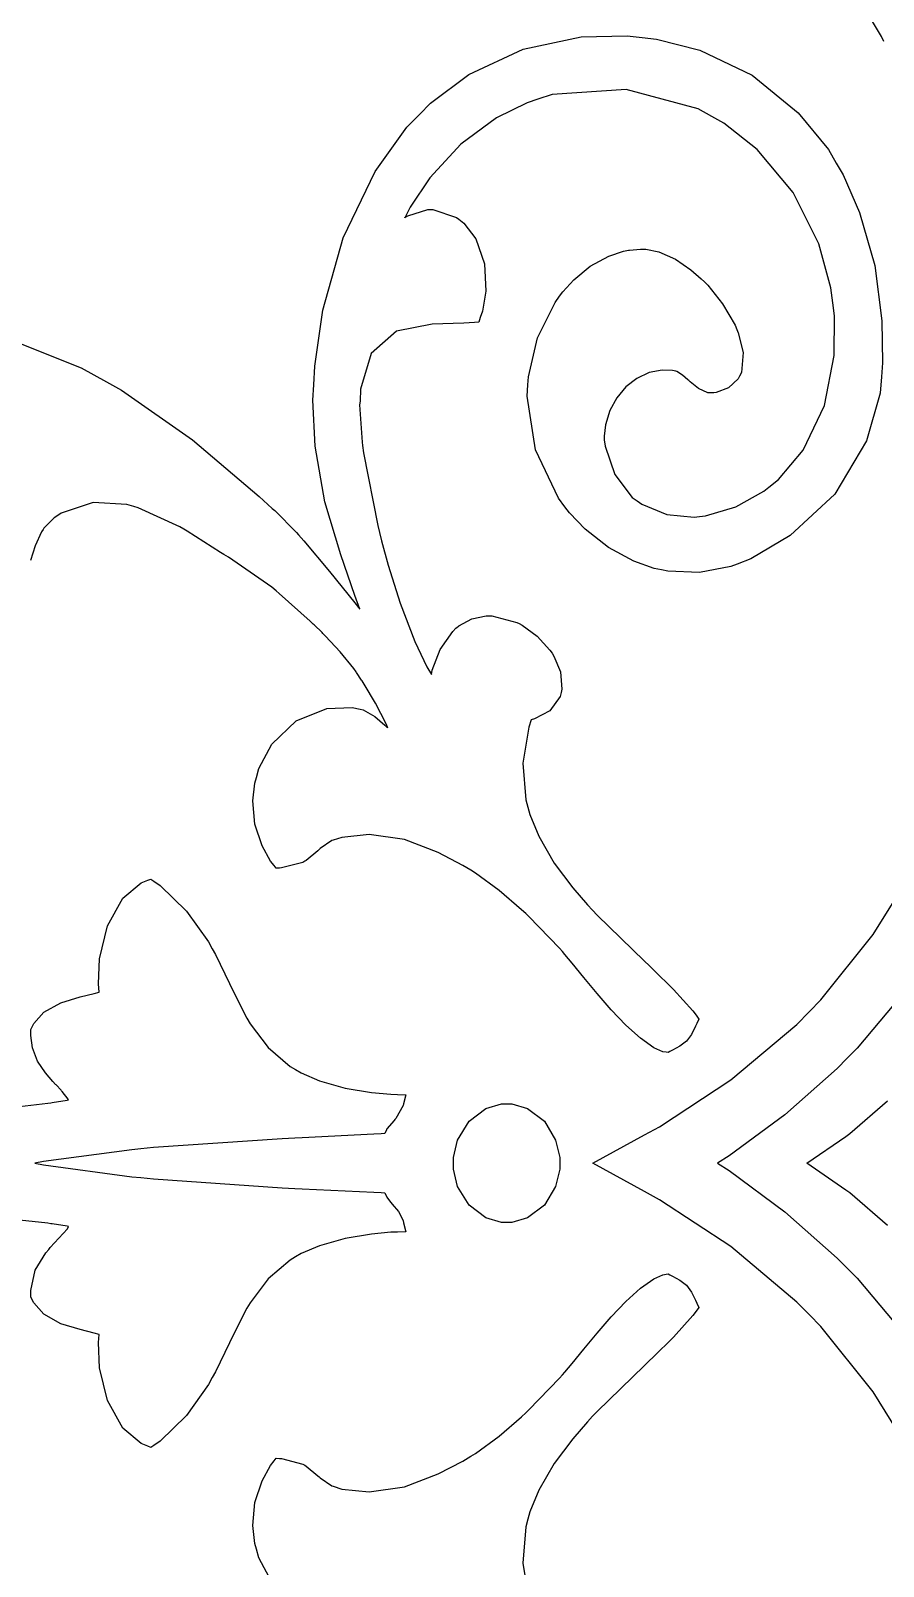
# Model space of a CAD drawing. Extents: x 0 to 1426, y 0 to 829.
# Drawn here: x 1253.5 to 1296.5, y 76 to 153.6 of the extents above; entities that cross this region are included whole.
import ezdxf

# ---------------------------------------------------------------- set-up
doc = ezdxf.new("R2010")
doc.units = 0
doc.layers.get('0').update_dxf_attribs({"linetype": 'CONTINUOUS'})

msp = doc.modelspace()

# ---------------------------------------------------------------- linework, layer by layer
at = {"color": 0}
for p, q in [((1296.43, 153.278), (1294.95, 155.765)), ((1296.43, 153.278), (1294.95, 155.765)), ((1278.34, 152.649), (1281.27, 153.257)), ((1278.34, 152.649), (1281.27, 153.257)), ((1281.27, 153.257), (1283.59, 153.307)), ((1281.27, 153.257), (1283.59, 153.307)), ((1283.59, 153.307), (1284.35, 153.223)), ((1283.59, 153.307), (1284.35, 153.223)), ((1284.35, 153.223), (1285.08, 153.143)), ((1284.35, 153.223), (1285.08, 153.143)), ((1285.08, 153.143), (1287.26, 152.583)), ((1285.08, 153.143), (1287.26, 152.583)), ((1296.56, 153.02), (1296.43, 153.278)), ((1296.56, 153.02), (1296.43, 153.278)), ((1275.59, 151.36), (1278.34, 152.649)), ((1275.59, 151.36), (1278.34, 152.649)), ((1287.26, 152.583), (1289.91, 151.321)), ((1287.26, 152.583), (1289.91, 151.321)), ((1273.66, 149.915), (1275.59, 151.36)), ((1273.66, 149.915), (1275.59, 151.36)), ((1289.91, 151.321), (1292.23, 149.425)), ((1289.91, 151.321), (1292.23, 149.425)), ((1283.54, 150.599), (1279.8, 150.352)), ((1283.54, 150.599), (1279.8, 150.352)), ((1287.18, 149.622), (1283.54, 150.599)), ((1287.18, 149.622), (1283.54, 150.599)), ((1273.1, 149.348), (1273.66, 149.915)), ((1273.1, 149.348), (1273.66, 149.915)), ((1278.54, 149.936), (1277, 149.174)), ((1278.54, 149.936), (1277, 149.174)), ((1279.08, 150.113), (1278.54, 149.936)), ((1279.08, 150.113), (1278.54, 149.936)), ((1279.8, 150.352), (1279.08, 150.113)), ((1279.8, 150.352), (1279.08, 150.113)), ((1272.47, 148.701), (1273.1, 149.348)), ((1272.47, 148.701), (1273.1, 149.348)), ((1277, 149.174), (1275.19, 147.837)), ((1277, 149.174), (1275.19, 147.837)), ((1287.86, 149.248), (1287.18, 149.622)), ((1287.86, 149.248), (1287.18, 149.622)), ((1288.47, 148.908), (1287.86, 149.248)), ((1288.47, 148.908), (1287.86, 149.248)), ((1290.16, 147.58), (1288.47, 148.908)), ((1290.16, 147.58), (1288.47, 148.908)), ((1292.23, 149.425), (1293.75, 147.567)), ((1292.23, 149.425), (1293.75, 147.567)), ((1270.86, 146.461), (1272.47, 148.701)), ((1270.86, 146.461), (1272.47, 148.701)), ((1275.19, 147.837), (1273.63, 146.141)), ((1275.19, 147.837), (1273.63, 146.141)), ((1291.98, 145.407), (1290.16, 147.58)), ((1291.98, 145.407), (1290.16, 147.58)), ((1293.75, 147.567), (1294.15, 146.886)), ((1293.75, 147.567), (1294.15, 146.886)), ((1294.15, 146.886), (1294.5, 146.295)), ((1294.15, 146.886), (1294.5, 146.295)), ((1269.25, 143.109), (1270.86, 146.461)), ((1269.25, 143.109), (1270.86, 146.461)), ((1273.63, 146.141), (1272.64, 144.653)), ((1273.63, 146.141), (1272.64, 144.653)), ((1294.5, 146.295), (1295.33, 144.395)), ((1294.5, 146.295), (1295.33, 144.395)), ((1293.27, 142.801), (1291.98, 145.407)), ((1293.27, 142.801), (1291.98, 145.407)), ((1272.64, 144.653), (1272.36, 144.126)), ((1272.64, 144.653), (1272.36, 144.126)), ((1272.52, 144.231), (1273.53, 144.551)), ((1272.52, 144.231), (1273.53, 144.551)), ((1273.53, 144.551), (1273.65, 144.548)), ((1273.53, 144.551), (1273.65, 144.548)), ((1273.65, 144.548), (1273.77, 144.546)), ((1273.65, 144.548), (1273.77, 144.546)), ((1273.77, 144.546), (1274.98, 144.132)), ((1273.77, 144.546), (1274.98, 144.132)), ((1295.33, 144.395), (1296.1, 141.709)), ((1295.33, 144.395), (1296.1, 141.709)), ((1272.36, 144.131), (1272.42, 144.165)), ((1272.36, 144.131), (1272.42, 144.165)), ((1272.36, 144.126), (1272.36, 144.131)), ((1272.36, 144.126), (1272.36, 144.131)), ((1272.42, 144.168), (1272.52, 144.231)), ((1272.42, 144.168), (1272.52, 144.231)), ((1272.42, 144.165), (1272.42, 144.168)), ((1272.42, 144.165), (1272.42, 144.168)), ((1274.98, 144.132), (1275.09, 144.05)), ((1274.98, 144.132), (1275.09, 144.05)), ((1275.09, 144.05), (1275.35, 143.86)), ((1275.09, 144.05), (1275.35, 143.86)), ((1275.35, 143.86), (1275.95, 143.061)), ((1275.35, 143.86), (1275.95, 143.061)), ((1268.22, 139.462), (1269.25, 143.109)), ((1268.22, 139.462), (1269.25, 143.109)), ((1275.95, 143.061), (1276.39, 141.801)), ((1275.95, 143.061), (1276.39, 141.801)), ((1293.88, 140.589), (1293.27, 142.801)), ((1293.88, 140.589), (1293.27, 142.801)), ((1281.73, 141.68), (1282.66, 142.193)), ((1281.73, 141.68), (1282.66, 142.193)), ((1282.66, 142.193), (1283.4, 142.444)), ((1282.66, 142.193), (1283.4, 142.444)), ((1283.4, 142.444), (1283.66, 142.485)), ((1283.4, 142.444), (1283.66, 142.485)), ((1283.66, 142.485), (1283.71, 142.495)), ((1283.66, 142.485), (1283.71, 142.495)), ((1283.71, 142.495), (1284.26, 142.539)), ((1283.71, 142.495), (1284.26, 142.539)), ((1284.26, 142.539), (1284.32, 142.537)), ((1284.26, 142.539), (1284.32, 142.537)), ((1284.32, 142.537), (1284.53, 142.537)), ((1284.32, 142.537), (1284.53, 142.537)), ((1284.53, 142.537), (1285.19, 142.397)), ((1284.53, 142.537), (1285.19, 142.397)), ((1285.19, 142.397), (1286.03, 142.029)), ((1285.19, 142.397), (1286.03, 142.029)), ((1286.03, 142.029), (1286.81, 141.502)), ((1286.03, 142.029), (1286.81, 141.502)), ((1276.39, 141.801), (1276.45, 140.426)), ((1276.39, 141.801), (1276.45, 140.426)), ((1280.9, 140.988), (1281.73, 141.68)), ((1280.9, 140.988), (1281.73, 141.68)), ((1286.81, 141.502), (1287.33, 141.048)), ((1286.81, 141.502), (1287.33, 141.048)), ((1296.1, 141.709), (1296.46, 138.913)), ((1296.1, 141.709), (1296.46, 138.913)), ((1276.45, 140.426), (1276.28, 139.408)), ((1276.45, 140.426), (1276.28, 139.408)), ((1280.18, 140.159), (1280.35, 140.379)), ((1280.18, 140.159), (1280.35, 140.379)), ((1280.35, 140.379), (1280.9, 140.988)), ((1280.35, 140.379), (1280.9, 140.988)), ((1287.33, 141.048), (1287.49, 140.883)), ((1287.33, 141.048), (1287.49, 140.883)), ((1287.49, 140.883), (1287.66, 140.718)), ((1287.49, 140.883), (1287.66, 140.718)), ((1287.66, 140.718), (1288.41, 139.772)), ((1287.66, 140.718), (1288.41, 139.772)), ((1293.97, 139.837), (1293.88, 140.589)), ((1293.97, 139.837), (1293.88, 140.589)), ((1279.06, 138.063), (1279.95, 139.846)), ((1279.06, 138.063), (1279.95, 139.846)), ((1279.95, 139.846), (1280.18, 140.159)), ((1279.95, 139.846), (1280.18, 140.159)), ((1288.41, 139.772), (1289.04, 138.709)), ((1288.41, 139.772), (1289.04, 138.709)), ((1294.06, 139.178), (1293.97, 139.837)), ((1294.06, 139.178), (1293.97, 139.837)), ((1267.81, 136.63), (1268.22, 139.462)), ((1267.81, 136.63), (1268.22, 139.462)), ((1275.88, 138.844), (1275.34, 138.81)), ((1275.88, 138.844), (1275.34, 138.81)), ((1276.1, 138.858), (1275.88, 138.844)), ((1276.1, 138.858), (1275.88, 138.844)), ((1276.17, 139.085), (1276.1, 138.858)), ((1276.17, 139.085), (1276.1, 138.858)), ((1276.28, 139.408), (1276.17, 139.085)), ((1276.28, 139.408), (1276.17, 139.085)), ((1294.05, 137.165), (1294.06, 139.178)), ((1294.05, 137.165), (1294.06, 139.178)), ((1296.46, 138.913), (1296.49, 136.794)), ((1296.46, 138.913), (1296.49, 136.794)), ((1251.92, 138.176), (1256.02, 136.548)), ((1251.92, 138.176), (1256.02, 136.548)), ((1271.95, 138.396), (1270.67, 137.275)), ((1271.95, 138.396), (1270.67, 137.275)), ((1273.75, 138.746), (1271.95, 138.396)), ((1273.75, 138.746), (1271.95, 138.396)), ((1275.34, 138.81), (1273.75, 138.746)), ((1275.34, 138.81), (1273.75, 138.746)), ((1278.6, 136.091), (1279.06, 138.063)), ((1278.6, 136.091), (1279.06, 138.063)), ((1289.04, 138.709), (1289.13, 138.486)), ((1289.04, 138.709), (1289.13, 138.486)), ((1289.13, 138.486), (1289.2, 138.311)), ((1289.13, 138.486), (1289.2, 138.311)), ((1289.2, 138.311), (1289.45, 137.316)), ((1289.2, 138.311), (1289.45, 137.316)), ((1270.67, 137.275), (1270.12, 135.472)), ((1270.67, 137.275), (1270.12, 135.472)), ((1289.45, 137.316), (1289.36, 136.31)), ((1289.45, 137.316), (1289.36, 136.31)), ((1256.02, 136.548), (1257.29, 135.84)), ((1256.02, 136.548), (1257.29, 135.84)), ((1267.76, 135.682), (1267.81, 136.63)), ((1267.76, 135.682), (1267.81, 136.63)), ((1293.56, 134.638), (1294.05, 137.165)), ((1293.56, 134.638), (1294.05, 137.165)), ((1296.49, 136.794), (1296.43, 136.091)), ((1296.49, 136.794), (1296.43, 136.091)), ((1257.29, 135.84), (1258.06, 135.416)), ((1257.29, 135.84), (1258.06, 135.416)), ((1278.57, 135.683), (1278.6, 136.091)), ((1278.57, 135.683), (1278.6, 136.091)), ((1284.08, 136.012), (1283.53, 135.58)), ((1284.08, 136.012), (1283.53, 135.58)), ((1284.7, 136.305), (1284.08, 136.012)), ((1284.7, 136.305), (1284.08, 136.012)), ((1285.36, 136.434), (1284.7, 136.305)), ((1285.36, 136.434), (1284.7, 136.305)), ((1285.88, 136.415), (1285.36, 136.434)), ((1285.88, 136.415), (1285.36, 136.434)), ((1286.05, 136.376), (1285.88, 136.415)), ((1286.05, 136.376), (1285.88, 136.415)), ((1286.1, 136.365), (1286.05, 136.376)), ((1286.1, 136.365), (1286.05, 136.376)), ((1286.39, 136.179), (1286.1, 136.365)), ((1286.39, 136.179), (1286.1, 136.365)), ((1286.66, 135.942), (1286.39, 136.179)), ((1286.66, 135.942), (1286.39, 136.179)), ((1286.7, 135.905), (1286.66, 135.942)), ((1286.7, 135.905), (1286.66, 135.942)), ((1286.78, 135.836), (1286.7, 135.905)), ((1286.78, 135.836), (1286.7, 135.905)), ((1287.19, 135.503), (1286.78, 135.836)), ((1287.19, 135.503), (1286.78, 135.836)), ((1289.2, 135.996), (1288.71, 135.535)), ((1289.2, 135.996), (1288.71, 135.535)), ((1289.27, 136.13), (1289.2, 135.996)), ((1289.27, 136.13), (1289.2, 135.996)), ((1289.36, 136.31), (1289.27, 136.13)), ((1289.36, 136.31), (1289.27, 136.13)), ((1296.43, 136.091), (1296.37, 135.274)), ((1296.43, 136.091), (1296.37, 135.274)), ((1258.06, 135.416), (1261.64, 132.903)), ((1258.06, 135.416), (1261.64, 132.903)), ((1267.72, 134.913), (1267.76, 135.682)), ((1267.72, 134.913), (1267.76, 135.682)), ((1270.12, 135.472), (1270.1, 134.863)), ((1270.12, 135.472), (1270.1, 134.863)), ((1278.54, 135.118), (1278.57, 135.683)), ((1278.54, 135.118), (1278.57, 135.683)), ((1278.97, 132.405), (1278.54, 135.118)), ((1278.97, 132.405), (1278.54, 135.118)), ((1283.07, 135.03), (1282.72, 134.386)), ((1283.07, 135.03), (1282.72, 134.386)), ((1283.53, 135.58), (1283.07, 135.03)), ((1283.53, 135.58), (1283.07, 135.03)), ((1287.66, 135.292), (1287.19, 135.503)), ((1287.66, 135.292), (1287.19, 135.503)), ((1287.77, 135.282), (1287.66, 135.292)), ((1287.77, 135.282), (1287.66, 135.292)), ((1287.78, 135.281), (1287.77, 135.282)), ((1287.78, 135.281), (1287.77, 135.282)), ((1287.95, 135.286), (1287.78, 135.281)), ((1287.95, 135.286), (1287.78, 135.281)), ((1287.96, 135.289), (1287.95, 135.286)), ((1287.96, 135.289), (1287.95, 135.286)), ((1288.09, 135.307), (1287.96, 135.289)), ((1288.09, 135.307), (1287.96, 135.289)), ((1288.71, 135.535), (1288.09, 135.307)), ((1288.71, 135.535), (1288.09, 135.307)), ((1296.37, 135.274), (1295.67, 132.861)), ((1296.37, 135.274), (1295.67, 132.861)), ((1267.84, 132.592), (1267.72, 134.913)), ((1267.84, 132.592), (1267.72, 134.913)), ((1270.1, 134.863), (1270.08, 134.685)), ((1270.1, 134.863), (1270.08, 134.685)), ((1270.08, 134.685), (1270.2, 132.796)), ((1270.08, 134.685), (1270.2, 132.796)), ((1282.72, 134.386), (1282.5, 133.671)), ((1282.72, 134.386), (1282.5, 133.671)), ((1292.48, 132.383), (1293.56, 134.638)), ((1292.48, 132.383), (1293.56, 134.638)), ((1282.5, 133.671), (1282.43, 133.098)), ((1282.5, 133.671), (1282.43, 133.098)), ((1261.64, 132.903), (1265.01, 130.044)), ((1261.64, 132.903), (1265.01, 130.044)), ((1270.2, 132.796), (1270.23, 132.618)), ((1270.2, 132.796), (1270.23, 132.618)), ((1270.23, 132.618), (1270.28, 132.249)), ((1270.23, 132.618), (1270.28, 132.249)), ((1282.43, 133.098), (1282.43, 132.908)), ((1282.43, 133.098), (1282.43, 132.908)), ((1282.43, 132.908), (1282.48, 132.593)), ((1282.43, 132.908), (1282.48, 132.593)), ((1295.67, 132.861), (1294.07, 130.168)), ((1295.67, 132.861), (1294.07, 130.168)), ((1268.33, 129.784), (1267.84, 132.592)), ((1268.33, 129.784), (1267.84, 132.592)), ((1270.28, 132.249), (1271, 128.585)), ((1270.28, 132.249), (1271, 128.585)), ((1280.12, 129.962), (1278.97, 132.405)), ((1280.12, 129.962), (1278.97, 132.405)), ((1282.48, 132.593), (1282.97, 131.166)), ((1282.48, 132.593), (1282.97, 131.166)), ((1291.24, 130.912), (1292.48, 132.383)), ((1291.24, 130.912), (1292.48, 132.383)), ((1282.97, 131.166), (1283.85, 130.006)), ((1282.97, 131.166), (1283.85, 130.006)), ((1289.08, 129.526), (1290.5, 130.321)), ((1289.08, 129.526), (1290.5, 130.321)), ((1290.5, 130.321), (1290.75, 130.524)), ((1290.5, 130.321), (1290.75, 130.524)), ((1290.75, 130.524), (1291.24, 130.912)), ((1290.75, 130.524), (1291.24, 130.912)), ((1256.63, 129.742), (1255, 129.211)), ((1256.63, 129.742), (1255, 129.211)), ((1258.33, 129.639), (1256.63, 129.742)), ((1258.33, 129.639), (1256.63, 129.742)), ((1258.68, 129.538), (1258.33, 129.639)), ((1258.68, 129.538), (1258.33, 129.639)), ((1258.9, 129.476), (1258.68, 129.538)), ((1258.9, 129.476), (1258.68, 129.538)), ((1265.01, 130.044), (1265.67, 129.446)), ((1265.01, 130.044), (1265.67, 129.446)), ((1269.13, 127.095), (1268.33, 129.784)), ((1269.13, 127.095), (1268.33, 129.784)), ((1280.45, 129.53), (1280.12, 129.962)), ((1280.45, 129.53), (1280.12, 129.962)), ((1280.68, 129.23), (1280.45, 129.53)), ((1280.68, 129.23), (1280.45, 129.53)), ((1283.85, 130.006), (1284.1, 129.825)), ((1283.85, 130.006), (1284.1, 129.825)), ((1284.1, 129.825), (1284.33, 129.653)), ((1284.1, 129.825), (1284.33, 129.653)), ((1284.33, 129.653), (1285.6, 129.132)), ((1284.33, 129.653), (1285.6, 129.132)), ((1287.55, 129.071), (1289.08, 129.526)), ((1287.55, 129.071), (1289.08, 129.526)), ((1294.07, 130.168), (1291.82, 128.072)), ((1294.07, 130.168), (1291.82, 128.072)), ((1254.63, 128.951), (1254.14, 128.451)), ((1254.63, 128.951), (1254.14, 128.451)), ((1254.69, 128.991), (1254.63, 128.951)), ((1254.69, 128.991), (1254.63, 128.951)), ((1255, 129.211), (1254.69, 128.991)), ((1255, 129.211), (1254.69, 128.991)), ((1261, 128.514), (1258.9, 129.476)), ((1261, 128.514), (1258.9, 129.476)), ((1265.67, 129.446), (1265.79, 129.341)), ((1265.67, 129.446), (1265.79, 129.341)), ((1265.79, 129.341), (1266.9, 128.227)), ((1265.79, 129.341), (1266.9, 128.227)), ((1281.47, 128.4), (1280.68, 129.23)), ((1281.47, 128.4), (1280.68, 129.23)), ((1285.6, 129.132), (1286.97, 129.01)), ((1285.6, 129.132), (1286.97, 129.01)), ((1286.97, 129.01), (1287.24, 129.038)), ((1286.97, 129.01), (1287.24, 129.038)), ((1287.24, 129.038), (1287.55, 129.071)), ((1287.24, 129.038), (1287.55, 129.071)), ((1254.02, 128.266), (1253.69, 127.562)), ((1254.02, 128.266), (1253.69, 127.562)), ((1254.1, 128.39), (1254.02, 128.266)), ((1254.1, 128.39), (1254.02, 128.266)), ((1254.14, 128.451), (1254.1, 128.39)), ((1254.14, 128.451), (1254.1, 128.39)), ((1261.2, 128.396), (1261, 128.514)), ((1261.2, 128.396), (1261, 128.514)), ((1261.37, 128.295), (1261.2, 128.396)), ((1261.37, 128.295), (1261.2, 128.396)), ((1263.05, 127.226), (1261.37, 128.295)), ((1263.05, 127.226), (1261.37, 128.295)), ((1266.9, 128.227), (1267, 128.109)), ((1266.9, 128.227), (1267, 128.109)), ((1267, 128.109), (1267.27, 127.812)), ((1267, 128.109), (1267.27, 127.812)), ((1271, 128.585), (1271.09, 128.224)), ((1271, 128.585), (1271.09, 128.224)), ((1271.09, 128.224), (1271.19, 127.813)), ((1271.09, 128.224), (1271.19, 127.813)), ((1282.64, 127.474), (1281.47, 128.4)), ((1282.64, 127.474), (1281.47, 128.4)), ((1291.82, 128.072), (1289.84, 126.904)), ((1291.82, 128.072), (1289.84, 126.904)), ((1253.69, 127.562), (1253.46, 126.81)), ((1253.69, 127.562), (1253.46, 126.81)), ((1263.22, 127.123), (1263.05, 127.226)), ((1263.22, 127.123), (1263.05, 127.226)), ((1267.27, 127.812), (1268.56, 126.253)), ((1267.27, 127.812), (1268.56, 126.253)), ((1271.19, 127.813), (1271.52, 126.587)), ((1271.19, 127.813), (1271.52, 126.587)), ((1283.93, 126.78), (1282.64, 127.474)), ((1283.93, 126.78), (1282.64, 127.474)), ((1263.45, 126.983), (1263.22, 127.123)), ((1263.45, 126.983), (1263.22, 127.123)), ((1265.65, 125.461), (1263.45, 126.983)), ((1265.65, 125.461), (1263.45, 126.983)), ((1269.84, 125.046), (1269.13, 127.095)), ((1269.84, 125.046), (1269.13, 127.095)), ((1271.52, 126.587), (1272.13, 124.656)), ((1271.52, 126.587), (1272.13, 124.656)), ((1284.96, 126.417), (1283.93, 126.78)), ((1284.96, 126.417), (1283.93, 126.78)), ((1285.32, 126.343), (1284.96, 126.417)), ((1285.32, 126.343), (1284.96, 126.417)), ((1288.83, 126.514), (1287.24, 126.209)), ((1288.83, 126.514), (1287.24, 126.209)), ((1289.14, 126.632), (1288.83, 126.514)), ((1289.14, 126.632), (1288.83, 126.514)), ((1289.84, 126.904), (1289.14, 126.632)), ((1289.84, 126.904), (1289.14, 126.632)), ((1268.56, 126.253), (1269.83, 124.672)), ((1268.56, 126.253), (1269.83, 124.672)), ((1285.64, 126.275), (1285.32, 126.343)), ((1285.64, 126.275), (1285.32, 126.343)), ((1287.24, 126.209), (1285.64, 126.275)), ((1287.24, 126.209), (1285.64, 126.275)), ((1265.87, 125.288), (1265.65, 125.461)), ((1265.87, 125.288), (1265.65, 125.461)), ((1266.02, 125.156), (1265.87, 125.288)), ((1266.02, 125.156), (1265.87, 125.288)), ((1267.59, 123.748), (1266.02, 125.156)), ((1267.59, 123.748), (1266.02, 125.156)), ((1270.09, 124.364), (1269.84, 125.046)), ((1270.09, 124.364), (1269.84, 125.046)), ((1269.83, 124.672), (1270.09, 124.364)), ((1269.83, 124.672), (1270.09, 124.364)), ((1272.13, 124.656), (1272.86, 122.718)), ((1272.13, 124.656), (1272.86, 122.718)), ((1267.74, 123.603), (1267.59, 123.748)), ((1267.74, 123.603), (1267.59, 123.748)), ((1267.78, 123.566), (1267.74, 123.603)), ((1267.78, 123.566), (1267.74, 123.603)), ((1268.18, 123.174), (1267.78, 123.566)), ((1268.18, 123.174), (1267.78, 123.566)), ((1274.78, 123.234), (1274.94, 123.391)), ((1274.78, 123.234), (1274.94, 123.391)), ((1274.94, 123.391), (1274.95, 123.407)), ((1274.94, 123.391), (1274.95, 123.407)), ((1274.95, 123.407), (1274.97, 123.421)), ((1274.95, 123.407), (1274.97, 123.421)), ((1274.97, 123.421), (1275.09, 123.519)), ((1274.97, 123.421), (1275.09, 123.519)), ((1275.09, 123.519), (1275.75, 123.863)), ((1275.09, 123.519), (1275.75, 123.863)), ((1275.75, 123.863), (1276.47, 124.014)), ((1275.75, 123.863), (1276.47, 124.014)), ((1276.47, 124.014), (1276.62, 124.014)), ((1276.47, 124.014), (1276.62, 124.014)), ((1276.62, 124.014), (1276.75, 124.015)), ((1276.62, 124.014), (1276.75, 124.015)), ((1276.75, 124.015), (1278.02, 123.687)), ((1276.75, 124.015), (1278.02, 123.687)), ((1278.02, 123.687), (1278.13, 123.627)), ((1278.02, 123.687), (1278.13, 123.627)), ((1278.13, 123.627), (1278.29, 123.545)), ((1278.13, 123.627), (1278.29, 123.545)), ((1278.29, 123.545), (1279.05, 122.994)), ((1278.29, 123.545), (1279.05, 122.994)), ((1268.22, 123.135), (1268.18, 123.174)), ((1268.22, 123.135), (1268.18, 123.174)), ((1268.36, 122.994), (1268.22, 123.135)), ((1268.36, 122.994), (1268.22, 123.135)), ((1269.1, 122.206), (1268.36, 122.994)), ((1269.1, 122.206), (1268.36, 122.994)), ((1272.86, 122.718), (1273.47, 121.452)), ((1272.86, 122.718), (1273.47, 121.452)), ((1274.15, 122.324), (1274.78, 123.234)), ((1274.15, 122.324), (1274.78, 123.234)), ((1279.05, 122.994), (1279.69, 122.29)), ((1279.05, 122.994), (1279.69, 122.29)), ((1269.79, 121.36), (1269.1, 122.206)), ((1269.79, 121.36), (1269.1, 122.206)), ((1273.75, 121.283), (1274.15, 122.324)), ((1273.75, 121.283), (1274.15, 122.324)), ((1279.69, 122.29), (1279.8, 122.13)), ((1279.69, 122.29), (1279.8, 122.13)), ((1279.8, 122.13), (1279.88, 121.991)), ((1279.8, 122.13), (1279.88, 121.991)), ((1279.88, 121.991), (1280.23, 121.192)), ((1279.88, 121.991), (1280.23, 121.192)), ((1269.9, 121.19), (1269.79, 121.36)), ((1269.9, 121.19), (1269.79, 121.36)), ((1269.93, 121.153), (1269.9, 121.19)), ((1269.93, 121.153), (1269.9, 121.19)), ((1270.18, 120.77), (1269.93, 121.153)), ((1270.18, 120.77), (1269.93, 121.153)), ((1273.47, 121.452), (1273.71, 121.058)), ((1273.47, 121.452), (1273.71, 121.058)), ((1273.71, 121.058), (1273.75, 121.283)), ((1273.71, 121.058), (1273.75, 121.283)), ((1280.23, 121.192), (1280.3, 120.323)), ((1280.23, 121.192), (1280.3, 120.323)), ((1270.2, 120.731), (1270.18, 120.77)), ((1270.2, 120.731), (1270.18, 120.77)), ((1270.31, 120.563), (1270.2, 120.731)), ((1270.31, 120.563), (1270.2, 120.731)), ((1270.88, 119.605), (1270.31, 120.563)), ((1270.88, 119.605), (1270.31, 120.563)), ((1280.3, 120.323), (1280.26, 120.148)), ((1280.3, 120.323), (1280.26, 120.148)), ((1271.42, 118.566), (1270.88, 119.605)), ((1271.42, 118.566), (1270.88, 119.605)), ((1280.21, 119.949), (1279.68, 119.228)), ((1280.21, 119.949), (1279.68, 119.228)), ((1280.26, 120.148), (1280.21, 119.949)), ((1280.26, 120.148), (1280.21, 119.949)), ((1265.65, 117.537), (1266.88, 118.723)), ((1265.65, 117.537), (1266.88, 118.723)), ((1266.88, 118.723), (1268.42, 119.341)), ((1266.88, 118.723), (1268.42, 119.341)), ((1268.42, 119.341), (1269.7, 119.394)), ((1268.42, 119.341), (1269.7, 119.394)), ((1269.7, 119.394), (1270.11, 119.302)), ((1269.7, 119.394), (1270.11, 119.302)), ((1270.11, 119.302), (1270.26, 119.268)), ((1270.11, 119.302), (1270.26, 119.268)), ((1270.26, 119.268), (1270.84, 118.944)), ((1270.26, 119.268), (1270.84, 118.944)), ((1270.84, 118.944), (1271.35, 118.495)), ((1270.84, 118.944), (1271.35, 118.495)), ((1278.74, 118.768), (1278.62, 118.407)), ((1278.74, 118.768), (1278.62, 118.407)), ((1278.91, 118.814), (1278.74, 118.768)), ((1278.91, 118.814), (1278.74, 118.768)), ((1279.68, 119.228), (1278.91, 118.814)), ((1279.68, 119.228), (1278.91, 118.814)), ((1271.35, 118.495), (1271.46, 118.397)), ((1271.35, 118.495), (1271.46, 118.397)), ((1271.51, 118.358), (1271.42, 118.566)), ((1271.51, 118.358), (1271.42, 118.566)), ((1271.46, 118.397), (1271.47, 118.394)), ((1271.46, 118.397), (1271.47, 118.394)), ((1271.47, 118.394), (1271.51, 118.363)), ((1271.47, 118.394), (1271.51, 118.363)), ((1271.51, 118.363), (1271.51, 118.358)), ((1271.51, 118.363), (1271.51, 118.358)), ((1278.62, 118.407), (1278.33, 116.581)), ((1278.62, 118.407), (1278.33, 116.581)), ((1264.99, 116.304), (1265.65, 117.537)), ((1264.99, 116.304), (1265.65, 117.537)), ((1278.33, 116.581), (1278.48, 114.731)), ((1278.33, 116.581), (1278.48, 114.731)), ((1264.69, 114.671), (1264.79, 115.576)), ((1264.69, 114.671), (1264.79, 115.576)), ((1264.79, 115.576), (1264.87, 115.864)), ((1264.79, 115.576), (1264.87, 115.864)), ((1264.87, 115.864), (1264.99, 116.304)), ((1264.87, 115.864), (1264.99, 116.304)), ((1264.79, 113.506), (1264.69, 114.671)), ((1264.79, 113.506), (1264.69, 114.671)), ((1278.48, 114.731), (1278.58, 114.358)), ((1278.48, 114.731), (1278.58, 114.358)), ((1278.58, 114.358), (1278.68, 113.983)), ((1278.58, 114.358), (1278.68, 113.983)), ((1265.15, 112.408), (1264.79, 113.506)), ((1265.15, 112.408), (1264.79, 113.506)), ((1278.68, 113.983), (1279.13, 112.893)), ((1278.68, 113.983), (1279.13, 112.893)), ((1268.67, 112.668), (1268.08, 112.27)), ((1268.67, 112.668), (1268.08, 112.27)), ((1268.74, 112.692), (1268.67, 112.668)), ((1268.74, 112.692), (1268.67, 112.668)), ((1269.18, 112.832), (1268.74, 112.692)), ((1269.18, 112.832), (1268.74, 112.692)), ((1270.57, 112.973), (1269.18, 112.832)), ((1270.57, 112.973), (1269.18, 112.832)), ((1272.34, 112.718), (1270.57, 112.973)), ((1272.34, 112.718), (1270.57, 112.973)), ((1274.05, 112.069), (1272.34, 112.718)), ((1274.05, 112.069), (1272.34, 112.718)), ((1279.13, 112.893), (1279.91, 111.536)), ((1279.13, 112.893), (1279.91, 111.536)), ((1265.58, 111.639), (1265.15, 112.408)), ((1265.58, 111.639), (1265.15, 112.408)), ((1267.97, 112.157), (1267.38, 111.668)), ((1267.97, 112.157), (1267.38, 111.668)), ((1268.03, 112.214), (1267.97, 112.157)), ((1268.03, 112.214), (1267.97, 112.157)), ((1268.08, 112.27), (1268.03, 112.214)), ((1268.08, 112.27), (1268.03, 112.214)), ((1275.3, 111.414), (1274.05, 112.069)), ((1275.3, 111.414), (1274.05, 112.069)), ((1265.76, 111.409), (1265.58, 111.639)), ((1265.76, 111.409), (1265.58, 111.639)), ((1265.87, 111.271), (1265.76, 111.409)), ((1265.87, 111.271), (1265.76, 111.409)), ((1266.03, 111.281), (1265.87, 111.271)), ((1266.03, 111.281), (1265.87, 111.271)), ((1266.14, 111.288), (1266.03, 111.281)), ((1266.14, 111.288), (1266.03, 111.281)), ((1267.21, 111.57), (1266.14, 111.288)), ((1267.21, 111.57), (1266.14, 111.288)), ((1267.31, 111.627), (1267.21, 111.57)), ((1267.31, 111.627), (1267.21, 111.57)), ((1267.38, 111.668), (1267.31, 111.627)), ((1267.38, 111.668), (1267.31, 111.627)), ((1275.7, 111.172), (1275.3, 111.414)), ((1275.7, 111.172), (1275.3, 111.414)), ((1275.94, 111.029), (1275.7, 111.172)), ((1275.94, 111.029), (1275.7, 111.172)), ((1277.13, 110.155), (1275.94, 111.029)), ((1277.13, 110.155), (1275.94, 111.029)), ((1279.91, 111.536), (1280.84, 110.289)), ((1279.91, 111.536), (1280.84, 110.289)), ((1296.02, 107.922), (1298.28, 111.581)), ((1296.02, 107.922), (1298.28, 111.581)), ((1258.13, 109.758), (1259.04, 110.531)), ((1258.13, 109.758), (1259.04, 110.531)), ((1259.04, 110.531), (1259.39, 110.666)), ((1259.04, 110.531), (1259.39, 110.666)), ((1259.39, 110.666), (1259.54, 110.727)), ((1259.39, 110.666), (1259.54, 110.727)), ((1259.54, 110.727), (1259.68, 110.629)), ((1259.54, 110.727), (1259.68, 110.629)), ((1259.68, 110.629), (1260, 110.404)), ((1259.68, 110.629), (1260, 110.404)), ((1260, 110.404), (1261.34, 109.11)), ((1260, 110.404), (1261.34, 109.11)), ((1278.26, 109.18), (1277.13, 110.155)), ((1278.26, 109.18), (1277.13, 110.155)), ((1280.84, 110.289), (1281.58, 109.43)), ((1280.84, 110.289), (1281.58, 109.43)), ((1257.34, 108.361), (1258.13, 109.758)), ((1257.34, 108.361), (1258.13, 109.758)), ((1281.58, 109.43), (1281.84, 109.154)), ((1281.58, 109.43), (1281.84, 109.154)), ((1261.34, 109.11), (1262.45, 107.556)), ((1261.34, 109.11), (1262.45, 107.556)), ((1278.47, 108.985), (1278.26, 109.18)), ((1278.47, 108.985), (1278.26, 109.18)), ((1278.63, 108.835), (1278.47, 108.985)), ((1278.63, 108.835), (1278.47, 108.985)), ((1280.18, 107.231), (1278.63, 108.835)), ((1280.18, 107.231), (1278.63, 108.835)), ((1281.84, 109.154), (1282.07, 108.911)), ((1281.84, 109.154), (1282.07, 108.911)), ((1282.07, 108.911), (1284.46, 106.586)), ((1282.07, 108.911), (1284.46, 106.586)), ((1256.95, 106.704), (1257.34, 108.361)), ((1256.95, 106.704), (1257.34, 108.361)), ((1293.37, 104.623), (1296.02, 107.922)), ((1293.37, 104.623), (1296.02, 107.922)), ((1262.45, 107.556), (1262.64, 107.2)), ((1262.45, 107.556), (1262.64, 107.2)), ((1262.64, 107.2), (1262.8, 106.916)), ((1262.64, 107.2), (1262.8, 106.916)), ((1280.33, 107.061), (1280.18, 107.231)), ((1280.33, 107.061), (1280.18, 107.231)), ((1280.45, 106.919), (1280.33, 107.061)), ((1280.45, 106.919), (1280.33, 107.061)), ((1256.89, 105.435), (1256.95, 106.704)), ((1256.89, 105.435), (1256.95, 106.704)), ((1262.8, 106.916), (1263.51, 105.445)), ((1262.8, 106.916), (1263.51, 105.445)), ((1280.81, 106.485), (1280.45, 106.919)), ((1280.81, 106.485), (1280.45, 106.919)), ((1281.4, 105.76), (1280.81, 106.485)), ((1281.4, 105.76), (1280.81, 106.485)), ((1284.46, 106.586), (1284.7, 106.355)), ((1284.46, 106.586), (1284.7, 106.355)), ((1284.7, 106.355), (1284.9, 106.164)), ((1284.7, 106.355), (1284.9, 106.164)), ((1282.07, 104.951), (1281.4, 105.76)), ((1282.07, 104.951), (1281.4, 105.76)), ((1284.9, 106.164), (1285.93, 105.155)), ((1284.9, 106.164), (1285.93, 105.155)), ((1254.99, 104.48), (1255.96, 104.778)), ((1254.99, 104.48), (1255.96, 104.778)), ((1255.96, 104.778), (1256.68, 104.95)), ((1255.96, 104.778), (1256.68, 104.95)), ((1256.68, 104.95), (1256.92, 105.016)), ((1256.68, 104.95), (1256.92, 105.016)), ((1256.92, 105.016), (1256.89, 105.435)), ((1256.92, 105.016), (1256.89, 105.435)), ((1263.51, 105.445), (1264.23, 103.983)), ((1263.51, 105.445), (1264.23, 103.983)), ((1282.79, 104.126), (1282.07, 104.951)), ((1282.79, 104.126), (1282.07, 104.951)), ((1285.93, 105.155), (1286.9, 104.074)), ((1285.93, 105.155), (1286.9, 104.074)), ((1297.5, 104.912), (1295.2, 102.183)), ((1297.5, 104.912), (1295.2, 102.183)), ((1253.62, 103.427), (1254.13, 103.999)), ((1253.62, 103.427), (1254.13, 103.999)), ((1254.13, 103.999), (1254.99, 104.48)), ((1254.13, 103.999), (1254.99, 104.48)), ((1264.23, 103.983), (1264.39, 103.701)), ((1264.23, 103.983), (1264.39, 103.701)), ((1283.53, 103.35), (1282.79, 104.126)), ((1283.53, 103.35), (1282.79, 104.126)), ((1286.9, 104.074), (1287.07, 103.845)), ((1286.9, 104.074), (1287.07, 103.845)), ((1292.16, 103.387), (1292.78, 104.018)), ((1292.16, 103.387), (1292.78, 104.018)), ((1292.78, 104.018), (1293.37, 104.623)), ((1292.78, 104.018), (1293.37, 104.623)), ((1253.48, 103.124), (1253.51, 103.204)), ((1253.48, 103.124), (1253.51, 103.204)), ((1253.51, 103.204), (1253.62, 103.427)), ((1253.51, 103.204), (1253.62, 103.427)), ((1264.39, 103.701), (1264.55, 103.422)), ((1264.39, 103.701), (1264.55, 103.422)), ((1264.55, 103.422), (1265.46, 102.22)), ((1264.55, 103.422), (1265.46, 102.22)), ((1284.26, 102.69), (1283.53, 103.35)), ((1284.26, 102.69), (1283.53, 103.35)), ((1287.05, 103.297), (1286.84, 102.879)), ((1287.05, 103.297), (1286.84, 102.879)), ((1287.11, 103.438), (1287.05, 103.297)), ((1287.11, 103.438), (1287.05, 103.297)), ((1287.07, 103.845), (1287.21, 103.657)), ((1287.07, 103.845), (1287.21, 103.657)), ((1287.21, 103.657), (1287.11, 103.438)), ((1287.21, 103.657), (1287.11, 103.438)), ((1288.82, 100.58), (1292.16, 103.387)), ((1288.82, 100.58), (1292.16, 103.387)), ((1253.48, 103.034), (1253.48, 103.124)), ((1253.48, 103.034), (1253.48, 103.124)), ((1253.48, 102.828), (1253.48, 103.034)), ((1253.48, 102.828), (1253.48, 103.034)), ((1253.56, 102.202), (1253.48, 102.828)), ((1253.56, 102.202), (1253.48, 102.828)), ((1284.94, 102.21), (1284.26, 102.69)), ((1284.94, 102.21), (1284.26, 102.69)), ((1286.58, 102.537), (1286.25, 102.289)), ((1286.58, 102.537), (1286.25, 102.289)), ((1286.84, 102.879), (1286.58, 102.537)), ((1286.84, 102.879), (1286.58, 102.537)), ((1253.81, 101.526), (1253.56, 102.202)), ((1253.81, 101.526), (1253.56, 102.202)), ((1265.46, 102.22), (1266.57, 101.264)), ((1265.46, 102.22), (1266.57, 101.264)), ((1285.4, 102.004), (1284.94, 102.21)), ((1285.4, 102.004), (1284.94, 102.21)), ((1285.56, 101.979), (1285.4, 102.004)), ((1285.56, 101.979), (1285.4, 102.004)), ((1285.66, 101.964), (1285.56, 101.979)), ((1285.66, 101.964), (1285.56, 101.979)), ((1285.75, 102.012), (1285.66, 101.964)), ((1285.75, 102.012), (1285.66, 101.964)), ((1285.88, 102.079), (1285.75, 102.012)), ((1285.88, 102.079), (1285.75, 102.012)), ((1286.25, 102.289), (1285.88, 102.079)), ((1286.25, 102.289), (1285.88, 102.079)), ((1294.7, 101.674), (1294.2, 101.165)), ((1294.7, 101.674), (1294.2, 101.165)), ((1295.2, 102.183), (1294.7, 101.674)), ((1295.2, 102.183), (1294.7, 101.674)), ((1254.21, 100.934), (1253.81, 101.526)), ((1254.21, 100.934), (1253.81, 101.526)), ((1254.59, 100.495), (1254.21, 100.934)), ((1254.59, 100.495), (1254.21, 100.934)), ((1266.57, 101.264), (1266.84, 101.107)), ((1266.57, 101.264), (1266.84, 101.107)), ((1266.84, 101.107), (1267.12, 100.939)), ((1266.84, 101.107), (1267.12, 100.939)), ((1267.12, 100.939), (1268.05, 100.54)), ((1267.12, 100.939), (1268.05, 100.54)), ((1294.2, 101.165), (1291.55, 98.8219)), ((1294.2, 101.165), (1291.55, 98.8219)), ((1254.73, 100.354), (1254.59, 100.495)), ((1254.73, 100.354), (1254.59, 100.495)), ((1254.75, 100.329), (1254.73, 100.354)), ((1254.75, 100.329), (1254.73, 100.354)), ((1255, 100.068), (1254.75, 100.329)), ((1255, 100.068), (1254.75, 100.329)), ((1255.02, 100.04), (1255, 100.068)), ((1255.02, 100.04), (1255, 100.068)), ((1268.05, 100.54), (1269.35, 100.168)), ((1268.05, 100.54), (1269.35, 100.168)), ((1269.35, 100.168), (1270.68, 99.9518)), ((1269.35, 100.168), (1270.68, 99.9518)), ((1285.22, 98.2183), (1288.82, 100.58)), ((1285.22, 98.2183), (1288.82, 100.58)), ((1252.9, 99.2434), (1254.34, 99.4103)), ((1252.9, 99.2434), (1254.34, 99.4103)), ((1254.34, 99.4103), (1254.49, 99.4283)), ((1254.34, 99.4103), (1254.49, 99.4283)), ((1254.49, 99.4283), (1254.56, 99.4378)), ((1254.49, 99.4283), (1254.56, 99.4378)), ((1254.56, 99.4378), (1255.31, 99.5578)), ((1254.56, 99.4378), (1255.31, 99.5578)), ((1255.06, 100.004), (1255.02, 100.04)), ((1255.06, 100.004), (1255.02, 100.04)), ((1255.36, 99.6156), (1255.06, 100.004)), ((1255.36, 99.6156), (1255.06, 100.004)), ((1255.31, 99.5578), (1255.38, 99.5729)), ((1255.31, 99.5578), (1255.38, 99.5729)), ((1255.38, 99.5729), (1255.36, 99.6156)), ((1255.38, 99.5729), (1255.36, 99.6156)), ((1270.68, 99.9518), (1271.66, 99.865)), ((1270.68, 99.9518), (1271.66, 99.865)), ((1271.66, 99.865), (1271.99, 99.8499)), ((1271.66, 99.865), (1271.99, 99.8499)), ((1272.28, 99.2974), (1271.91, 98.6374)), ((1272.28, 99.2974), (1271.91, 98.6374)), ((1271.99, 99.8499), (1272.41, 99.8305)), ((1271.99, 99.8499), (1272.41, 99.8305)), ((1272.3, 99.3786), (1272.28, 99.2974)), ((1272.3, 99.3786), (1272.28, 99.2974)), ((1272.41, 99.8305), (1272.3, 99.3786)), ((1272.41, 99.8305), (1272.3, 99.3786)), ((1276.46, 99.1387), (1277.25, 99.3743)), ((1276.46, 99.1387), (1277.25, 99.3743)), ((1277.25, 99.3743), (1277.51, 99.3743)), ((1277.25, 99.3743), (1277.51, 99.3743)), ((1277.51, 99.3743), (1277.77, 99.3743)), ((1277.51, 99.3743), (1277.77, 99.3743)), ((1277.77, 99.3743), (1278.55, 99.1387)), ((1277.77, 99.3743), (1278.55, 99.1387)), ((1294.84, 97.8697), (1296.74, 99.5274)), ((1294.84, 97.8697), (1296.74, 99.5274)), ((1271.82, 98.5393), (1271.46, 98.1082)), ((1271.82, 98.5393), (1271.46, 98.1082)), ((1271.86, 98.5781), (1271.82, 98.5393)), ((1271.86, 98.5781), (1271.82, 98.5393)), ((1271.91, 98.6374), (1271.86, 98.5781)), ((1271.91, 98.6374), (1271.86, 98.5781)), ((1275.03, 97.5431), (1275.61, 98.4966)), ((1275.03, 97.5431), (1275.61, 98.4966)), ((1275.61, 98.4966), (1276.46, 99.1387)), ((1275.61, 98.4966), (1276.46, 99.1387)), ((1278.55, 99.1387), (1279.41, 98.4966)), ((1278.55, 99.1387), (1279.41, 98.4966)), ((1279.41, 98.4966), (1279.98, 97.5431)), ((1279.41, 98.4966), (1279.98, 97.5431)), ((1291.55, 98.8219), (1288.74, 96.7493)), ((1291.55, 98.8219), (1288.74, 96.7493)), ((1270.79, 97.8422), (1267.17, 97.6616)), ((1270.79, 97.8422), (1267.17, 97.6616)), ((1271.16, 97.8599), (1270.79, 97.8422)), ((1271.16, 97.8599), (1270.79, 97.8422)), ((1271.35, 97.8697), (1271.16, 97.8599)), ((1271.35, 97.8697), (1271.16, 97.8599)), ((1271.44, 98.0585), (1271.35, 97.8697)), ((1271.44, 98.0585), (1271.35, 97.8697)), ((1271.46, 98.1082), (1271.44, 98.0585)), ((1271.46, 98.1082), (1271.44, 98.0585)), ((1281.85, 96.3747), (1284.47, 97.8076)), ((1281.85, 96.3747), (1284.47, 97.8076)), ((1284.47, 97.8076), (1285.22, 98.2183)), ((1284.47, 97.8076), (1285.22, 98.2183)), ((1292.67, 96.3747), (1294.64, 97.7276)), ((1292.67, 96.3747), (1294.64, 97.7276)), ((1294.64, 97.7276), (1294.84, 97.8697)), ((1294.64, 97.7276), (1294.84, 97.8697)), ((1258.58, 97.0538), (1254.11, 96.4558)), ((1258.58, 97.0538), (1254.11, 96.4558)), ((1259.03, 97.0979), (1258.58, 97.0538)), ((1259.03, 97.0979), (1258.58, 97.0538)), ((1259.67, 97.1628), (1259.03, 97.0979)), ((1259.67, 97.1628), (1259.03, 97.0979)), ((1266.16, 97.6094), (1259.67, 97.1628)), ((1266.16, 97.6094), (1259.67, 97.1628)), ((1266.81, 97.6422), (1266.16, 97.6094)), ((1266.81, 97.6422), (1266.16, 97.6094)), ((1267.17, 97.6616), (1266.81, 97.6422)), ((1267.17, 97.6616), (1266.81, 97.6422)), ((1274.82, 96.6668), (1275.03, 97.5431)), ((1274.82, 96.6668), (1275.03, 97.5431)), ((1279.98, 97.5431), (1280.19, 96.6668)), ((1279.98, 97.5431), (1280.19, 96.6668)), ((1254.11, 96.4558), (1253.67, 96.3747)), ((1254.11, 96.4558), (1253.67, 96.3747)), ((1253.67, 96.3747), (1254.11, 96.2946)), ((1253.67, 96.3747), (1254.11, 96.2946)), ((1254.11, 96.2946), (1258.58, 95.6952)), ((1254.11, 96.2946), (1258.58, 95.6952)), ((1274.82, 96.3747), (1274.82, 96.6668)), ((1274.82, 96.3747), (1274.82, 96.6668)), ((1274.82, 96.0836), (1274.82, 96.3747)), ((1274.82, 96.0836), (1274.82, 96.3747)), ((1280.19, 96.6668), (1280.19, 96.3747)), ((1280.19, 96.6668), (1280.19, 96.3747)), ((1280.19, 96.3747), (1280.19, 96.0836)), ((1280.19, 96.3747), (1280.19, 96.0836)), ((1284.47, 94.9413), (1281.85, 96.3747)), ((1284.47, 94.9413), (1281.85, 96.3747)), ((1288.74, 96.7493), (1288.15, 96.3747)), ((1288.74, 96.7493), (1288.15, 96.3747)), ((1288.15, 96.3747), (1288.74, 95.9997)), ((1288.15, 96.3747), (1288.74, 95.9997)), ((1294.64, 95.0214), (1292.67, 96.3747)), ((1294.64, 95.0214), (1292.67, 96.3747)), ((1258.58, 95.6952), (1259.03, 95.6511)), ((1258.58, 95.6952), (1259.03, 95.6511)), ((1259.03, 95.6511), (1259.67, 95.5876)), ((1259.03, 95.6511), (1259.67, 95.5876)), ((1259.67, 95.5876), (1266.16, 95.1399)), ((1259.67, 95.5876), (1266.16, 95.1399)), ((1275.03, 95.2073), (1274.82, 96.0836)), ((1275.03, 95.2073), (1274.82, 96.0836)), ((1280.19, 96.0836), (1279.98, 95.2073)), ((1280.19, 96.0836), (1279.98, 95.2073)), ((1288.74, 95.9997), (1291.55, 93.9285)), ((1288.74, 95.9997), (1291.55, 93.9285)), ((1266.16, 95.1399), (1266.81, 95.1054)), ((1266.16, 95.1399), (1266.81, 95.1054)), ((1266.81, 95.1054), (1267.17, 95.0874)), ((1266.81, 95.1054), (1267.17, 95.0874)), ((1267.17, 95.0874), (1270.79, 94.9082)), ((1267.17, 95.0874), (1270.79, 94.9082)), ((1270.79, 94.9082), (1271.16, 94.8891)), ((1270.79, 94.9082), (1271.16, 94.8891)), ((1271.16, 94.8891), (1271.35, 94.8792)), ((1271.16, 94.8891), (1271.35, 94.8792)), ((1271.35, 94.8792), (1271.44, 94.6905)), ((1271.35, 94.8792), (1271.44, 94.6905)), ((1271.44, 94.6905), (1271.45, 94.663)), ((1271.44, 94.6905), (1271.45, 94.663)), ((1271.45, 94.663), (1271.64, 94.4079)), ((1271.45, 94.663), (1271.64, 94.4079)), ((1275.61, 94.2538), (1275.03, 95.2073)), ((1275.61, 94.2538), (1275.03, 95.2073)), ((1279.98, 95.2073), (1279.41, 94.2538)), ((1279.98, 95.2073), (1279.41, 94.2538)), ((1285.22, 94.5321), (1284.47, 94.9413)), ((1285.22, 94.5321), (1284.47, 94.9413)), ((1294.84, 94.8792), (1294.64, 95.0214)), ((1294.84, 94.8792), (1294.64, 95.0214)), ((1296.74, 93.2229), (1294.84, 94.8792)), ((1296.74, 93.2229), (1294.84, 94.8792)), ((1271.64, 94.4079), (1271.66, 94.3846)), ((1271.64, 94.4079), (1271.66, 94.3846)), ((1271.66, 94.3846), (1271.73, 94.306)), ((1271.66, 94.3846), (1271.73, 94.306)), ((1271.73, 94.306), (1272.05, 93.9341)), ((1271.73, 94.306), (1272.05, 93.9341)), ((1272.05, 93.9341), (1272.28, 93.4875)), ((1272.05, 93.9341), (1272.28, 93.4875)), ((1276.46, 93.6114), (1275.61, 94.2538)), ((1276.46, 93.6114), (1275.61, 94.2538)), ((1279.41, 94.2538), (1278.55, 93.6114)), ((1279.41, 94.2538), (1278.55, 93.6114)), ((1288.82, 92.1688), (1285.22, 94.5321)), ((1288.82, 92.1688), (1285.22, 94.5321)), ((1291.55, 93.9285), (1294.2, 91.5857)), ((1291.55, 93.9285), (1294.2, 91.5857)), ((1254.34, 93.3401), (1252.9, 93.5069)), ((1254.34, 93.3401), (1252.9, 93.5069)), ((1254.49, 93.3207), (1254.34, 93.3401)), ((1254.49, 93.3207), (1254.34, 93.3401)), ((1254.46, 92.1177), (1255.32, 93.0674)), ((1254.46, 92.1177), (1255.32, 93.0674)), ((1254.56, 93.3111), (1254.49, 93.3207)), ((1254.56, 93.3111), (1254.49, 93.3207)), ((1255.31, 93.1926), (1254.56, 93.3111)), ((1255.31, 93.1926), (1254.56, 93.3111)), ((1255.38, 93.176), (1255.31, 93.1926)), ((1255.38, 93.176), (1255.31, 93.1926)), ((1255.32, 93.0674), (1255.38, 93.176)), ((1255.32, 93.0674), (1255.38, 93.176)), ((1272.28, 93.4875), (1272.3, 93.3704)), ((1272.28, 93.4875), (1272.3, 93.3704)), ((1272.3, 93.3704), (1272.41, 92.9185)), ((1272.3, 93.3704), (1272.41, 92.9185)), ((1277.25, 93.3746), (1276.46, 93.6114)), ((1277.25, 93.3746), (1276.46, 93.6114)), ((1277.51, 93.3746), (1277.25, 93.3746)), ((1277.51, 93.3746), (1277.25, 93.3746)), ((1277.77, 93.3746), (1277.51, 93.3746)), ((1277.77, 93.3746), (1277.51, 93.3746)), ((1278.55, 93.6114), (1277.77, 93.3746)), ((1278.55, 93.6114), (1277.77, 93.3746)), ((1269.35, 92.5809), (1268.05, 92.2087)), ((1269.35, 92.5809), (1268.05, 92.2087)), ((1270.68, 92.7971), (1269.35, 92.5809)), ((1270.68, 92.7971), (1269.35, 92.5809)), ((1271.66, 92.8853), (1270.68, 92.7971)), ((1271.66, 92.8853), (1270.68, 92.7971)), ((1271.99, 92.8991), (1271.66, 92.8853)), ((1271.99, 92.8991), (1271.66, 92.8853)), ((1272.41, 92.9185), (1271.99, 92.8991)), ((1272.41, 92.9185), (1271.99, 92.8991)), ((1253.7, 90.9807), (1254.23, 91.8573)), ((1253.7, 90.9807), (1254.23, 91.8573)), ((1254.23, 91.8573), (1254.38, 92.0239)), ((1254.23, 91.8573), (1254.38, 92.0239)), ((1254.38, 92.0239), (1254.46, 92.1177)), ((1254.38, 92.0239), (1254.46, 92.1177)), ((1266.84, 91.6411), (1266.57, 91.4852)), ((1266.84, 91.6411), (1266.57, 91.4852)), ((1267.12, 91.8104), (1266.84, 91.6411)), ((1267.12, 91.8104), (1266.84, 91.6411)), ((1268.05, 92.2087), (1267.12, 91.8104)), ((1268.05, 92.2087), (1267.12, 91.8104)), ((1292.16, 89.3632), (1288.82, 92.1688)), ((1292.16, 89.3632), (1288.82, 92.1688)), ((1294.2, 91.5857), (1294.7, 91.0745)), ((1294.2, 91.5857), (1294.7, 91.0745)), ((1253.48, 89.9555), (1253.7, 90.9807)), ((1253.48, 89.9555), (1253.7, 90.9807)), ((1266.57, 91.4852), (1265.46, 90.5302)), ((1266.57, 91.4852), (1265.46, 90.5302)), ((1284.94, 90.5397), (1285.4, 90.7464)), ((1284.94, 90.5397), (1285.4, 90.7464)), ((1285.4, 90.7464), (1285.56, 90.7701)), ((1285.4, 90.7464), (1285.56, 90.7701)), ((1285.56, 90.7701), (1285.66, 90.7852)), ((1285.56, 90.7701), (1285.66, 90.7852)), ((1285.66, 90.7852), (1285.75, 90.7369)), ((1285.66, 90.7852), (1285.75, 90.7369)), ((1294.7, 91.0745), (1295.2, 90.5662)), ((1294.7, 91.0745), (1295.2, 90.5662)), ((1265.46, 90.5302), (1264.55, 89.3286)), ((1265.46, 90.5302), (1264.55, 89.3286)), ((1283.53, 89.4002), (1284.26, 90.0603)), ((1283.53, 89.4002), (1284.26, 90.0603)), ((1284.26, 90.0603), (1284.94, 90.5397)), ((1284.26, 90.0603), (1284.94, 90.5397)), ((1285.75, 90.7369), (1285.88, 90.6709)), ((1285.75, 90.7369), (1285.88, 90.6709)), ((1285.88, 90.6709), (1286.25, 90.4614)), ((1285.88, 90.6709), (1286.25, 90.4614)), ((1286.25, 90.4614), (1286.58, 90.2134)), ((1286.25, 90.4614), (1286.58, 90.2134)), ((1286.58, 90.2134), (1286.84, 89.8715)), ((1286.58, 90.2134), (1286.84, 89.8715)), ((1295.2, 90.5662), (1297.5, 87.8388)), ((1295.2, 90.5662), (1297.5, 87.8388)), ((1253.48, 89.7146), (1253.48, 89.9555)), ((1253.48, 89.7146), (1253.48, 89.9555)), ((1253.48, 89.625), (1253.48, 89.7146)), ((1253.48, 89.625), (1253.48, 89.7146)), ((1253.51, 89.5449), (1253.48, 89.625)), ((1253.51, 89.5449), (1253.48, 89.625)), ((1253.62, 89.323), (1253.51, 89.5449)), ((1253.62, 89.323), (1253.51, 89.5449)), ((1254.13, 88.7511), (1253.62, 89.323)), ((1254.13, 88.7511), (1253.62, 89.323)), ((1264.55, 89.3286), (1264.39, 89.0475)), ((1264.55, 89.3286), (1264.39, 89.0475)), ((1282.79, 88.6245), (1283.53, 89.4002)), ((1282.79, 88.6245), (1283.53, 89.4002)), ((1286.84, 89.8715), (1287.05, 89.4539)), ((1286.84, 89.8715), (1287.05, 89.4539)), ((1287.05, 89.4539), (1287.11, 89.3106)), ((1287.05, 89.4539), (1287.11, 89.3106)), ((1287.11, 89.3106), (1287.21, 89.0916)), ((1287.11, 89.3106), (1287.21, 89.0916)), ((1292.78, 88.7307), (1292.16, 89.3632)), ((1292.78, 88.7307), (1292.16, 89.3632)), ((1254.99, 88.2689), (1254.13, 88.7511)), ((1254.99, 88.2689), (1254.13, 88.7511)), ((1264.23, 88.7677), (1263.51, 87.3044)), ((1264.23, 88.7677), (1263.51, 87.3044)), ((1264.39, 89.0475), (1264.23, 88.7677)), ((1264.39, 89.0475), (1264.23, 88.7677)), ((1282.07, 87.799), (1282.79, 88.6245)), ((1282.07, 87.799), (1282.79, 88.6245)), ((1286.9, 88.6767), (1285.93, 87.5951)), ((1286.9, 88.6767), (1285.93, 87.5951)), ((1287.07, 88.9042), (1286.9, 88.6767)), ((1287.07, 88.9042), (1286.9, 88.6767)), ((1287.21, 89.0916), (1287.07, 88.9042)), ((1287.21, 89.0916), (1287.07, 88.9042)), ((1293.37, 88.1271), (1292.78, 88.7307)), ((1293.37, 88.1271), (1292.78, 88.7307)), ((1255.96, 87.9725), (1254.99, 88.2689)), ((1255.96, 87.9725), (1254.99, 88.2689)), ((1256.68, 87.799), (1255.96, 87.9725)), ((1256.68, 87.799), (1255.96, 87.9725)), ((1256.92, 87.7327), (1256.68, 87.799)), ((1256.92, 87.7327), (1256.68, 87.799)), ((1256.89, 87.3153), (1256.92, 87.7327)), ((1256.89, 87.3153), (1256.92, 87.7327)), ((1281.4, 86.9901), (1282.07, 87.799)), ((1281.4, 86.9901), (1282.07, 87.799)), ((1296.02, 84.8279), (1293.37, 88.1271)), ((1296.02, 84.8279), (1293.37, 88.1271)), ((1256.95, 86.046), (1256.89, 87.3153)), ((1256.95, 86.046), (1256.89, 87.3153)), ((1263.51, 87.3044), (1262.8, 85.834)), ((1263.51, 87.3044), (1262.8, 85.834)), ((1280.81, 86.2651), (1281.4, 86.9901)), ((1280.81, 86.2651), (1281.4, 86.9901)), ((1285.93, 87.5951), (1284.9, 86.5851)), ((1285.93, 87.5951), (1284.9, 86.5851)), ((1280.45, 85.8298), (1280.81, 86.2651)), ((1280.45, 85.8298), (1280.81, 86.2651)), ((1284.46, 86.1646), (1282.07, 83.8398)), ((1284.46, 86.1646), (1282.07, 83.8398)), ((1284.7, 86.3935), (1284.46, 86.1646)), ((1284.7, 86.3935), (1284.46, 86.1646)), ((1284.9, 86.5851), (1284.7, 86.3935)), ((1284.9, 86.5851), (1284.7, 86.3935)), ((1257.34, 84.3897), (1256.95, 86.046)), ((1257.34, 84.3897), (1256.95, 86.046)), ((1262.64, 85.5486), (1262.45, 85.1944)), ((1262.64, 85.5486), (1262.45, 85.1944)), ((1262.8, 85.834), (1262.64, 85.5486)), ((1262.8, 85.834), (1262.64, 85.5486)), ((1278.63, 83.9156), (1280.18, 85.5183)), ((1278.63, 83.9156), (1280.18, 85.5183)), ((1280.18, 85.5183), (1280.33, 85.688)), ((1280.18, 85.5183), (1280.33, 85.688)), ((1280.33, 85.688), (1280.45, 85.8298)), ((1280.33, 85.688), (1280.45, 85.8298)), ((1262.45, 85.1944), (1261.34, 83.6401)), ((1262.45, 85.1944), (1261.34, 83.6401)), ((1298.28, 81.1692), (1296.02, 84.8279)), ((1298.28, 81.1692), (1296.02, 84.8279)), ((1258.13, 82.9924), (1257.34, 84.3897)), ((1258.13, 82.9924), (1257.34, 84.3897)), ((1278.26, 83.5699), (1278.47, 83.7639)), ((1278.26, 83.5699), (1278.47, 83.7639)), ((1278.47, 83.7639), (1278.63, 83.9156)), ((1278.47, 83.7639), (1278.63, 83.9156)), ((1282.07, 83.8398), (1281.84, 83.5946)), ((1282.07, 83.8398), (1281.84, 83.5946)), ((1259.04, 82.218), (1258.13, 82.9924)), ((1259.04, 82.218), (1258.13, 82.9924)), ((1261.34, 83.6401), (1260, 82.3461)), ((1261.34, 83.6401), (1260, 82.3461)), ((1277.13, 82.5941), (1278.26, 83.5699)), ((1277.13, 82.5941), (1278.26, 83.5699)), ((1281.58, 83.3191), (1280.84, 82.4604)), ((1281.58, 83.3191), (1280.84, 82.4604)), ((1281.84, 83.5946), (1281.58, 83.3191)), ((1281.84, 83.5946), (1281.58, 83.3191)), ((1259.39, 82.0815), (1259.04, 82.218)), ((1259.39, 82.0815), (1259.04, 82.218)), ((1260, 82.3461), (1259.68, 82.12)), ((1260, 82.3461), (1259.68, 82.12)), ((1275.94, 81.7217), (1277.13, 82.5941)), ((1275.94, 81.7217), (1277.13, 82.5941)), ((1280.84, 82.4604), (1279.91, 81.2147)), ((1280.84, 82.4604), (1279.91, 81.2147)), ((1259.54, 82.0222), (1259.39, 82.0815)), ((1259.54, 82.0222), (1259.39, 82.0815)), ((1259.68, 82.12), (1259.54, 82.0222)), ((1259.68, 82.12), (1259.54, 82.0222)), ((1265.76, 81.34), (1265.87, 81.4779)), ((1265.76, 81.34), (1265.87, 81.4779)), ((1265.87, 81.4779), (1266.03, 81.467)), ((1265.87, 81.4779), (1266.03, 81.467)), ((1266.03, 81.467), (1266.14, 81.4613)), ((1266.03, 81.467), (1266.14, 81.4613)), ((1266.14, 81.4613), (1267.21, 81.1802)), ((1266.14, 81.4613), (1267.21, 81.1802)), ((1275.3, 81.3361), (1275.7, 81.577)), ((1275.3, 81.3361), (1275.7, 81.577)), ((1275.7, 81.577), (1275.94, 81.7217)), ((1275.7, 81.577), (1275.94, 81.7217)), ((1265.15, 80.3423), (1265.58, 81.1114)), ((1265.15, 80.3423), (1265.58, 81.1114)), ((1265.58, 81.1114), (1265.76, 81.34)), ((1265.58, 81.1114), (1265.76, 81.34)), ((1267.21, 81.1802), (1267.31, 81.1223)), ((1267.21, 81.1802), (1267.31, 81.1223)), ((1267.31, 81.1223), (1267.38, 81.0824)), ((1267.31, 81.1223), (1267.38, 81.0824)), ((1267.38, 81.0824), (1267.97, 80.5917)), ((1267.38, 81.0824), (1267.97, 80.5917)), ((1272.34, 80.0322), (1274.05, 80.6813)), ((1272.34, 80.0322), (1274.05, 80.6813)), ((1274.05, 80.6813), (1275.3, 81.3361)), ((1274.05, 80.6813), (1275.3, 81.3361)), ((1279.91, 81.2147), (1279.13, 79.8572)), ((1279.91, 81.2147), (1279.13, 79.8572)), ((1264.79, 79.2427), (1265.15, 80.3423)), ((1264.79, 79.2427), (1265.15, 80.3423)), ((1267.97, 80.5917), (1268.03, 80.5353)), ((1267.97, 80.5917), (1268.03, 80.5353)), ((1268.03, 80.5353), (1268.08, 80.4803)), ((1268.03, 80.5353), (1268.08, 80.4803)), ((1268.08, 80.4803), (1268.67, 80.082)), ((1268.08, 80.4803), (1268.67, 80.082)), ((1268.67, 80.082), (1268.74, 80.0573)), ((1268.67, 80.082), (1268.74, 80.0573)), ((1268.74, 80.0573), (1269.18, 79.9179)), ((1268.74, 80.0573), (1269.18, 79.9179)), ((1269.18, 79.9179), (1270.57, 79.7775)), ((1269.18, 79.9179), (1270.57, 79.7775)), ((1270.57, 79.7775), (1272.34, 80.0322)), ((1270.57, 79.7775), (1272.34, 80.0322)), ((1264.69, 78.0782), (1264.79, 79.2427)), ((1264.69, 78.0782), (1264.79, 79.2427)), ((1279.13, 79.8572), (1278.68, 78.7672)), ((1279.13, 79.8572), (1278.68, 78.7672)), ((1278.58, 78.3911), (1278.48, 78.0175)), ((1278.58, 78.3911), (1278.48, 78.0175)), ((1278.68, 78.7672), (1278.58, 78.3911)), ((1278.68, 78.7672), (1278.58, 78.3911)), ((1264.79, 77.173), (1264.69, 78.0782)), ((1264.79, 77.173), (1264.69, 78.0782)), ((1278.48, 78.0175), (1278.33, 76.1683)), ((1278.48, 78.0175), (1278.33, 76.1683)), ((1264.87, 76.8837), (1264.79, 77.173)), ((1264.87, 76.8837), (1264.79, 77.173)), ((1264.99, 76.4452), (1264.87, 76.8837)), ((1264.99, 76.4452), (1264.87, 76.8837)), ((1265.65, 75.2133), (1264.99, 76.4452)), ((1265.65, 75.2133), (1264.99, 76.4452)), ((1278.33, 76.1683), (1278.62, 74.3437)), ((1278.33, 76.1683), (1278.62, 74.3437))]:
    msp.add_line(p, q, dxfattribs=at)

doc.saveas('drawing.dxf')
